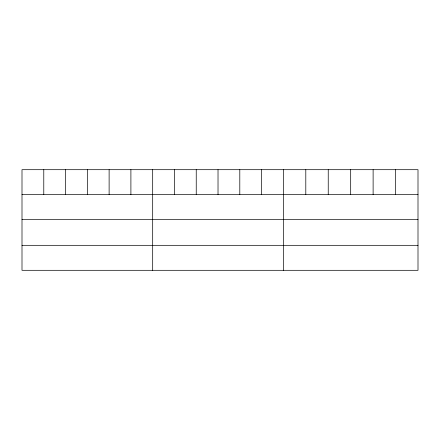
<?xml version="1.0" encoding="UTF-8"?>
<svg xmlns="http://www.w3.org/2000/svg" width="440" height="440" viewBox="0 0 440 440"><rect width="100%" height="100%" fill="white"/><g stroke="black" fill="none" stroke-linecap="round" stroke-linejoin="round"><path stroke-width="0.66" d="M418 194.596L418 270.309L22 270.309L22 169.691L418 169.691L418 194.596L22 194.596M22 219.582L418 219.582M22 245.322L418 245.322M395.56 169.691L395.56 194.596M373.12 169.691L373.12 194.596M350.68 169.691L350.68 194.596M328.24 169.691L328.24 194.596M305.8 169.691L305.8 194.596M283.36 169.691L283.36 270.309M261.58 169.691L261.58 194.596M239.8 169.691L239.8 194.596M218.02 169.691L218.02 194.596M196.24 169.691L196.24 194.596M174.46 169.691L174.46 194.596M152.68 169.691L152.68 270.309M130.9 169.691L130.9 194.596M109.12 169.691L109.12 194.596M87.34 169.691L87.34 194.596M65.56 169.691L65.56 194.596M43.78 169.691L43.78 194.596"/></g></svg>
